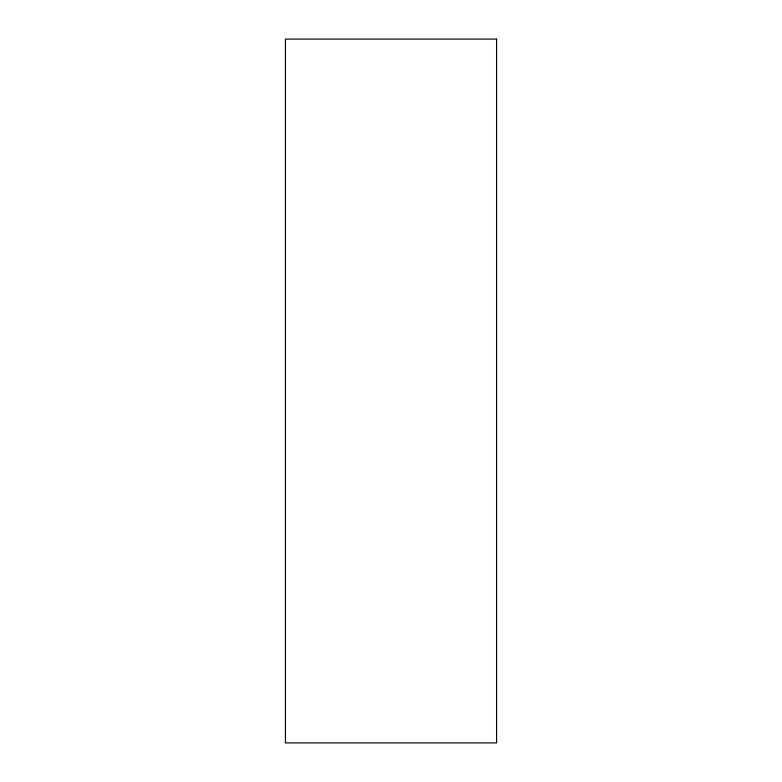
<?xml version="1.0" encoding="UTF-8"?>
<svg xmlns="http://www.w3.org/2000/svg" width="782" height="782" viewBox="0 0 782 782"><rect width="100%" height="100%" fill="white"/><g stroke="black" fill="none" stroke-linecap="round" stroke-linejoin="round"><path stroke-width="1.17" d="M496.57 39.1L285.43 39.1L285.43 742.9L496.57 742.9L496.57 39.1"/></g></svg>
